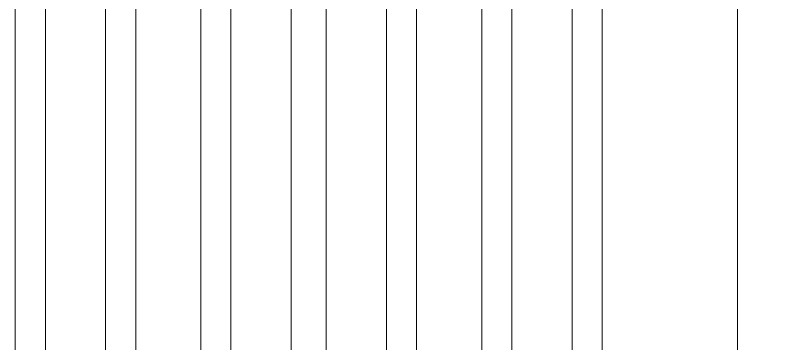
# Model space of a CAD drawing. Header units: inches. Extents: x 3324238 to 135265466, y -1036581 to 20094598.
# Drawn here: x 3353759.25 to 3353771.58, y -519281.09 to -519275.81 of the extents above; entities that cross this region are included whole.
import ezdxf

# ---------------------------------------------------------------- set-up
doc = ezdxf.new("R2010")
doc.units = ezdxf.units.IN
doc.header["$MEASUREMENT"] = 0
doc.layers.add('PDF_Geometry', color=7, linetype='Continuous')

msp = doc.modelspace()

# ---------------------------------------------------------------- linework, layer by layer
at = {"layer": 'PDF_Geometry', "color": 32, "lineweight": 13, "true_color": 0xdd6e00}
for points in [[(3353775.126, -519269.155, 1), (3353767.23, -519269.155), (3353767.23, -519332.082)], [(3353774.159, -519269.155, 0.996627), (3353768.197, -519269.155), (3353768.197, -519332.082)]]:
    msp.add_lwpolyline(points, format="xyb", dxfattribs=at)
for points in [[(3353759.253, -519269.155), (3353759.253, -519332.082)], [(3353759.737, -519269.155), (3353759.737, -519332.082)], [(3353760.704, -519269.155), (3353760.704, -519332.082)], [(3353761.187, -519269.155), (3353761.187, -519332.082)], [(3353762.235, -519269.155), (3353762.235, -519332.082)], [(3353762.718, -519269.155), (3353762.718, -519332.082)], [(3353763.685, -519269.155), (3353763.685, -519332.082)], [(3353764.249, -519269.155), (3353764.249, -519332.082)], [(3353765.216, -519269.155), (3353765.216, -519332.082)], [(3353765.699, -519269.155), (3353765.699, -519332.082)], [(3353766.747, -519269.155), (3353766.747, -519332.082)], [(3353768.68, -519269.155), (3353768.68, -519332.082)]]:
    msp.add_lwpolyline(points, dxfattribs=at)
at = {"layer": 'PDF_Geometry', "color": 152, "lineweight": 13, "true_color": 0x006edd}
msp.add_lwpolyline([(3353770.856, -519269.155), (3353770.856, -519296.55)], dxfattribs=at)

doc.saveas('drawing.dxf')
